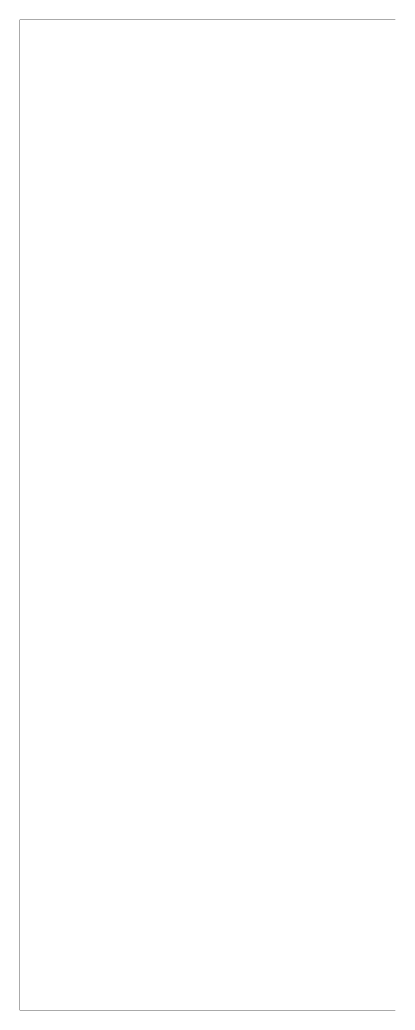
# Model space of a CAD drawing. Header units: metres. Extents: x 0 to 4950, y -4950 to 0.
# Drawn here: x 0 to 1878, y -4950 to 0 of the extents above; entities that cross this region are included whole.
import ezdxf

# ---------------------------------------------------------------- set-up
doc = ezdxf.new("R2010")
doc.units = ezdxf.units.M
doc.layers.add('substrate', color=5, linetype='Continuous')

msp = doc.modelspace()

# ---------------------------------------------------------------- linework, layer by layer
at = {"layer": 'substrate', "const_width": 0.5}
msp.add_lwpolyline([(1879, 0), (1869.3, 0), (1859.6, 0), (1849.9, 0), (1840.3, 0), (1830.6, 0), (1820.9, 0), (1811.2, 0), (1801.5, 0), (1791.8, 0), (1782.1, 0), (1772.5, 0), (1762.8, 0), (1753.1, 0), (1743.4, 0), (1733.7, 0), (1724, 0), (1714.3, 0), (1704.7, 0), (1695, 0), (1685.3, 0), (1675.6, 0), (1665.9, 0), (1656.2, 0), (1646.5, 0), (1636.9, 0), (1627.2, 0), (1617.5, 0), (1607.8, 0), (1598.1, 0), (1588.4, 0), (1578.7, 0), (1569.1, 0), (1559.4, 0), (1549.7, 0), (1540, 0), (1530.3, 0), (1520.6, 0), (1510.9, 0), (1501.3, 0), (1491.6, 0), (1481.9, 0), (1472.2, 0), (1462.5, 0), (1452.8, 0), (1443.1, 0), (1433.5, 0), (1423.8, 0), (1414.1, 0), (1404.4, 0), (1394.7, 0), (1385, 0), (1375.3, 0), (1365.7, 0), (1356, 0), (1346.3, 0), (1336.6, 0), (1326.9, 0), (1317.2, 0), (1307.5, 0), (1297.9, 0), (1288.2, 0), (1278.5, 0), (1268.8, 0), (1259.1, 0), (1249.4, 0), (1239.8, 0), (1230.1, 0), (1220.4, 0), (1210.7, 0), (1201, 0), (1191.3, 0), (1181.6, 0), (1172, 0), (1162.3, 0), (1152.6, 0), (1142.9, 0), (1133.2, 0), (1123.5, 0), (1113.8, 0), (1104.2, 0), (1094.5, 0), (1084.8, 0), (1075.1, 0), (1065.4, 0), (1055.7, 0), (1046, 0), (1036.4, 0), (1026.7, 0), (1017, 0), (1007.3, 0), (997.6, 0), (987.9, 0), (978.2, 0), (968.6, 0), (958.9, 0), (949.2, 0), (939.5, 0), (929.8, 0), (920.1, 0), (910.4, 0), (900.8, 0), (891.1, 0), (881.4, 0), (871.7, 0), (862, 0), (852.3, 0), (842.6, 0), (833, 0), (823.3, 0), (813.6, 0), (803.9, 0), (794.2, 0), (784.5, 0), (774.8, 0), (765.2, 0), (755.5, 0), (745.8, 0), (736.1, 0), (726.4, 0), (716.7, 0), (707, 0), (697.4, 0), (687.7, 0), (678, 0), (668.3, 0), (658.6, 0), (648.9, 0), (639.2, 0), (629.6, 0), (619.9, 0), (610.2, 0), (600.5, 0), (590.8, 0), (581.1, 0), (571.4, 0), (561.8, 0), (552.1, 0), (542.4, 0), (532.7, 0), (523, 0), (513.3, 0), (503.6, 0), (494, 0), (484.3, 0), (474.6, 0), (464.9, 0), (455.2, 0), (445.5, 0), (435.8, 0), (426.2, 0), (416.5, 0), (406.8, 0), (397.1, 0), (387.4, 0), (377.7, 0), (368.1, 0), (358.4, 0), (348.7, 0), (339, 0), (329.3, 0), (319.6, 0), (309.9, 0), (300.3, 0), (290.6, 0), (280.9, 0), (271.2, 0), (261.5, 0), (251.8, 0), (242.1, 0), (232.5, 0), (222.8, 0), (213.1, 0), (203.4, 0), (193.7, 0), (184, 0), (174.3, 0), (164.7, 0), (155, 0), (145.3, 0), (135.6, 0), (125.9, 0), (116.2, 0), (106.5, 0), (96.9, 0), (87.2, 0), (77.5, 0), (67.8, 0), (58.1, 0), (48.4, 0), (38.7, 0), (29.1, 0), (19.4, 0), (9.7, 0), (0, 0), (0, -9.7), (0, -19.4), (0, -29.1), (0, -38.7), (0, -48.4), (0, -58.1), (0, -67.8), (0, -77.5), (0, -87.2), (0, -96.9), (0, -106.5), (0, -116.2), (0, -125.9), (0, -135.6), (0, -145.3), (0, -155), (0, -164.7), (0, -174.3), (0, -184), (0, -193.7), (0, -203.4), (0, -213.1), (0, -222.8), (0, -232.5), (0, -242.1), (0, -251.8), (0, -261.5), (0, -271.2), (0, -280.9), (0, -290.6), (0, -300.3), (0, -309.9), (0, -319.6), (0, -329.3), (0, -339), (0, -348.7), (0, -358.4), (0, -368.1), (0, -377.7), (0, -387.4), (0, -397.1), (0, -406.8), (0, -416.5), (0, -426.2), (0, -435.8), (0, -445.5), (0, -455.2), (0, -464.9), (0, -474.6), (0, -484.3), (0, -494), (0, -503.6), (0, -513.3), (0, -523), (0, -532.7), (0, -542.4), (0, -552.1), (0, -561.8), (0, -571.4), (0, -581.1), (0, -590.8), (0, -600.5), (0, -610.2), (0, -619.9), (0, -629.6), (0, -639.2), (0, -648.9), (0, -658.6), (0, -668.3), (0, -678), (0, -687.7), (0, -697.4), (0, -707), (0, -716.7), (0, -726.4), (0, -736.1), (0, -745.8), (0, -755.5), (0, -765.2), (0, -774.8), (0, -784.5), (0, -794.2), (0, -803.9), (0, -813.6), (0, -823.3), (0, -833), (0, -842.6), (0, -852.3), (0, -862), (0, -871.7), (0, -881.4), (0, -891.1), (0, -900.8), (0, -910.4), (0, -920.1), (0, -929.8), (0, -939.5), (0, -949.2), (0, -958.9), (0, -968.6), (0, -978.2), (0, -987.9), (0, -997.6), (0, -1007.3), (0, -1017), (0, -1026.7), (0, -1036.4), (0, -1046), (0, -1055.7), (0, -1065.4), (0, -1075.1), (0, -1084.8), (0, -1094.5), (0, -1104.2), (0, -1113.8), (0, -1123.5), (0, -1133.2), (0, -1142.9), (0, -1152.6), (0, -1162.3), (0, -1172), (0, -1181.6), (0, -1191.3), (0, -1201), (0, -1210.7), (0, -1220.4), (0, -1230.1), (0, -1239.8), (0, -1249.4), (0, -1259.1), (0, -1268.8), (0, -1278.5), (0, -1288.2), (0, -1297.9), (0, -1307.5), (0, -1317.2), (0, -1326.9), (0, -1336.6), (0, -1346.3), (0, -1356), (0, -1365.7), (0, -1375.3), (0, -1385), (0, -1394.7), (0, -1404.4), (0, -1414.1), (0, -1423.8), (0, -1433.5), (0, -1443.1), (0, -1452.8), (0, -1462.5), (0, -1472.2), (0, -1481.9), (0, -1491.6), (0, -1501.3), (0, -1510.9), (0, -1520.6), (0, -1530.3), (0, -1540), (0, -1549.7), (0, -1559.4), (0, -1569.1), (0, -1578.7), (0, -1588.4), (0, -1598.1), (0, -1607.8), (0, -1617.5), (0, -1627.2), (0, -1636.9), (0, -1646.5), (0, -1656.2), (0, -1665.9), (0, -1675.6), (0, -1685.3), (0, -1695), (0, -1704.7), (0, -1714.3), (0, -1724), (0, -1733.7), (0, -1743.4), (0, -1753.1), (0, -1762.8), (0, -1772.5), (0, -1782.1), (0, -1791.8), (0, -1801.5), (0, -1811.2), (0, -1820.9), (0, -1830.6), (0, -1840.3), (0, -1849.9), (0, -1859.6), (0, -1869.3), (0, -1879), (0, -1888.7), (0, -1898.4), (0, -1908.1), (0, -1917.7), (0, -1927.4), (0, -1937.1), (0, -1946.8), (0, -1956.5), (0, -1966.2), (0, -1975.9), (0, -1985.5), (0, -1995.2), (0, -2004.9), (0, -2014.6), (0, -2024.3), (0, -2034), (0, -2043.7), (0, -2053.3), (0, -2063), (0, -2072.7), (0, -2082.4), (0, -2092.1), (0, -2101.8), (0, -2111.4), (0, -2121.1), (0, -2130.8), (0, -2140.5), (0, -2150.2), (0, -2159.9), (0, -2169.6), (0, -2179.2), (0, -2188.9), (0, -2198.6), (0, -2208.3), (0, -2218), (0, -2227.7), (0, -2237.4), (0, -2247), (0, -2256.7), (0, -2266.4), (0, -2276.1), (0, -2285.8), (0, -2295.5), (0, -2305.2), (0, -2314.8), (0, -2324.5), (0, -2334.2), (0, -2343.9), (0, -2353.6), (0, -2363.3), (0, -2373), (0, -2382.6), (0, -2392.3), (0, -2402), (0, -2411.7), (0, -2421.4), (0, -2431.1), (0, -2440.8), (0, -2450.4), (0, -2460.1), (0, -2469.8), (0, -2479.5), (0, -2489.2), (0, -2498.9), (0, -2508.6), (0, -2518.2), (0, -2527.9), (0, -2537.6), (0, -2547.3), (0, -2557), (0, -2566.7), (0, -2576.4), (0, -2586), (0, -2595.7), (0, -2605.4), (0, -2615.1), (0, -2624.8), (0, -2634.5), (0, -2644.2), (0, -2653.8), (0, -2663.5), (0, -2673.2), (0, -2682.9), (0, -2692.6), (0, -2702.3), (0, -2712), (0, -2721.6), (0, -2731.3), (0, -2741), (0, -2750.7), (0, -2760.4), (0, -2770.1), (0, -2779.8), (0, -2789.4), (0, -2799.1), (0, -2808.8), (0, -2818.5), (0, -2828.2), (0, -2837.9), (0, -2847.6), (0, -2857.2), (0, -2866.9), (0, -2876.6), (0, -2886.3), (0, -2896), (0, -2905.7), (0, -2915.3), (0, -2925), (0, -2934.7), (0, -2944.4), (0, -2954.1), (0, -2963.8), (0, -2973.5), (0, -2983.1), (0, -2992.8), (0, -3002.5), (0, -3012.2), (0, -3021.9), (0, -3031.6), (0, -3041.3), (0, -3050.9), (0, -3060.6), (0, -3070.3), (0, -3080), (0, -3089.7), (0, -3099.4), (0, -3109.1), (0, -3118.7), (0, -3128.4), (0, -3138.1), (0, -3147.8), (0, -3157.5), (0, -3167.2), (0, -3176.9), (0, -3186.5), (0, -3196.2), (0, -3205.9), (0, -3215.6), (0, -3225.3), (0, -3235), (0, -3244.7), (0, -3254.3), (0, -3264), (0, -3273.7), (0, -3283.4), (0, -3293.1), (0, -3302.8), (0, -3312.5), (0, -3322.1), (0, -3331.8), (0, -3341.5), (0, -3351.2), (0, -3360.9), (0, -3370.6), (0, -3380.3), (0, -3389.9), (0, -3399.6), (0, -3409.3), (0, -3419), (0, -3428.7), (0, -3438.4), (0, -3448.1), (0, -3457.7), (0, -3467.4), (0, -3477.1), (0, -3486.8), (0, -3496.5), (0, -3506.2), (0, -3515.9), (0, -3525.5), (0, -3535.2), (0, -3544.9), (0, -3554.6), (0, -3564.3), (0, -3574), (0, -3583.7), (0, -3593.3), (0, -3603), (0, -3612.7), (0, -3622.4), (0, -3632.1), (0, -3641.8), (0, -3651.5), (0, -3661.1), (0, -3670.8), (0, -3680.5), (0, -3690.2), (0, -3699.9), (0, -3709.6), (0, -3719.2), (0, -3728.9), (0, -3738.6), (0, -3748.3), (0, -3758), (0, -3767.7), (0, -3777.4), (0, -3787), (0, -3796.7), (0, -3806.4), (0, -3816.1), (0, -3825.8), (0, -3835.5), (0, -3845.2), (0, -3854.8), (0, -3864.5), (0, -3874.2), (0, -3883.9), (0, -3893.6), (0, -3903.3), (0, -3913), (0, -3922.6), (0, -3932.3), (0, -3942), (0, -3951.7), (0, -3961.4), (0, -3971.1), (0, -3980.8), (0, -3990.4), (0, -4000.1), (0, -4009.8), (0, -4019.5), (0, -4029.2), (0, -4038.9), (0, -4048.6), (0, -4058.2), (0, -4067.9), (0, -4077.6), (0, -4087.3), (0, -4097), (0, -4106.7), (0, -4116.4), (0, -4126), (0, -4135.7), (0, -4145.4), (0, -4155.1), (0, -4164.8), (0, -4174.5), (0, -4184.2), (0, -4193.8), (0, -4203.5), (0, -4213.2), (0, -4222.9), (0, -4232.6), (0, -4242.3), (0, -4252), (0, -4261.6), (0, -4271.3), (0, -4281), (0, -4290.7), (0, -4300.4), (0, -4310.1), (0, -4319.8), (0, -4329.4), (0, -4339.1), (0, -4348.8), (0, -4358.5), (0, -4368.2), (0, -4377.9), (0, -4387.6), (0, -4397.2), (0, -4406.9), (0, -4416.6), (0, -4426.3), (0, -4436), (0, -4445.7), (0, -4455.4), (0, -4465), (0, -4474.7), (0, -4484.4), (0, -4494.1), (0, -4503.8), (0, -4513.5), (0, -4523.2), (0, -4532.8), (0, -4542.5), (0, -4552.2), (0, -4561.9), (0, -4571.6), (0, -4581.3), (0, -4590.9), (0, -4600.6), (0, -4610.3), (0, -4620), (0, -4629.7), (0, -4639.4), (0, -4649.1), (0, -4658.7), (0, -4668.4), (0, -4678.1), (0, -4687.8), (0, -4697.5), (0, -4707.2), (0, -4716.9), (0, -4726.5), (0, -4736.2), (0, -4745.9), (0, -4755.6), (0, -4765.3), (0, -4775), (0, -4784.7), (0, -4794.3), (0, -4804), (0, -4813.7), (0, -4823.4), (0, -4833.1), (0, -4842.8), (0, -4852.5), (0, -4862.1), (0, -4871.8), (0, -4881.5), (0, -4891.2), (0, -4900.9), (0, -4910.6), (0, -4920.3), (0, -4929.9), (0, -4939.6), (0, -4949.3), (9.7, -4949.3), (19.4, -4949.3), (29.1, -4949.3), (38.7, -4949.3), (48.4, -4949.3), (58.1, -4949.3), (67.8, -4949.3), (77.5, -4949.3), (87.2, -4949.3), (96.9, -4949.3), (106.5, -4949.3), (116.2, -4949.3), (125.9, -4949.3), (135.6, -4949.3), (145.3, -4949.3), (155, -4949.3), (164.7, -4949.3), (174.3, -4949.3), (184, -4949.3), (193.7, -4949.3), (203.4, -4949.3), (213.1, -4949.3), (222.8, -4949.3), (232.5, -4949.3), (242.1, -4949.3), (251.8, -4949.3), (261.5, -4949.3), (271.2, -4949.3), (280.9, -4949.3), (290.6, -4949.3), (300.3, -4949.3), (309.9, -4949.3), (319.6, -4949.3), (329.3, -4949.3), (339, -4949.3), (348.7, -4949.3), (358.4, -4949.3), (368.1, -4949.3), (377.7, -4949.3), (387.4, -4949.3), (397.1, -4949.3), (406.8, -4949.3), (416.5, -4949.3), (426.2, -4949.3), (435.8, -4949.3), (445.5, -4949.3), (455.2, -4949.3), (464.9, -4949.3), (474.6, -4949.3), (484.3, -4949.3), (494, -4949.3), (503.6, -4949.3), (513.3, -4949.3), (523, -4949.3), (532.7, -4949.3), (542.4, -4949.3), (552.1, -4949.3), (561.8, -4949.3), (571.4, -4949.3), (581.1, -4949.3), (590.8, -4949.3), (600.5, -4949.3), (610.2, -4949.3), (619.9, -4949.3), (629.6, -4949.3), (639.2, -4949.3), (648.9, -4949.3), (658.6, -4949.3), (668.3, -4949.3), (678, -4949.3), (687.7, -4949.3), (697.4, -4949.3), (707, -4949.3), (716.7, -4949.3), (726.4, -4949.3), (736.1, -4949.3), (745.8, -4949.3), (755.5, -4949.3), (765.2, -4949.3), (774.8, -4949.3), (784.5, -4949.3), (794.2, -4949.3), (803.9, -4949.3), (813.6, -4949.3), (823.3, -4949.3), (833, -4949.3), (842.6, -4949.3), (852.3, -4949.3), (862, -4949.3), (871.7, -4949.3), (881.4, -4949.3), (891.1, -4949.3), (900.8, -4949.3), (910.4, -4949.3), (920.1, -4949.3), (929.8, -4949.3), (939.5, -4949.3), (949.2, -4949.3), (958.9, -4949.3), (968.6, -4949.3), (978.2, -4949.3), (987.9, -4949.3), (997.6, -4949.3), (1007.3, -4949.3), (1017, -4949.3), (1026.7, -4949.3), (1036.4, -4949.3), (1046, -4949.3), (1055.7, -4949.3), (1065.4, -4949.3), (1075.1, -4949.3), (1084.8, -4949.3), (1094.5, -4949.3), (1104.2, -4949.3), (1113.8, -4949.3), (1123.5, -4949.3), (1133.2, -4949.3), (1142.9, -4949.3), (1152.6, -4949.3), (1162.3, -4949.3), (1172, -4949.3), (1181.6, -4949.3), (1191.3, -4949.3), (1201, -4949.3), (1210.7, -4949.3), (1220.4, -4949.3), (1230.1, -4949.3), (1239.8, -4949.3), (1249.4, -4949.3), (1259.1, -4949.3), (1268.8, -4949.3), (1278.5, -4949.3), (1288.2, -4949.3), (1297.9, -4949.3), (1307.5, -4949.3), (1317.2, -4949.3), (1326.9, -4949.3), (1336.6, -4949.3), (1346.3, -4949.3), (1356, -4949.3), (1365.7, -4949.3), (1375.3, -4949.3), (1385, -4949.3), (1394.7, -4949.3), (1404.4, -4949.3), (1414.1, -4949.3), (1423.8, -4949.3), (1433.5, -4949.3), (1443.1, -4949.3), (1452.8, -4949.3), (1462.5, -4949.3), (1472.2, -4949.3), (1481.9, -4949.3), (1491.6, -4949.3), (1501.3, -4949.3), (1510.9, -4949.3), (1520.6, -4949.3), (1530.3, -4949.3), (1540, -4949.3), (1549.7, -4949.3), (1559.4, -4949.3), (1569.1, -4949.3), (1578.7, -4949.3), (1588.4, -4949.3), (1598.1, -4949.3), (1607.8, -4949.3), (1617.5, -4949.3), (1627.2, -4949.3), (1636.9, -4949.3), (1646.5, -4949.3), (1656.2, -4949.3), (1665.9, -4949.3), (1675.6, -4949.3), (1685.3, -4949.3), (1695, -4949.3), (1704.7, -4949.3), (1714.3, -4949.3), (1724, -4949.3), (1733.7, -4949.3), (1743.4, -4949.3), (1753.1, -4949.3), (1762.8, -4949.3), (1772.5, -4949.3), (1782.1, -4949.3), (1791.8, -4949.3), (1801.5, -4949.3), (1811.2, -4949.3), (1820.9, -4949.3), (1830.6, -4949.3), (1840.3, -4949.3), (1849.9, -4949.3), (1859.6, -4949.3), (1869.3, -4949.3), (1879, -4949.3)], dxfattribs=at)

doc.saveas('drawing.dxf')
